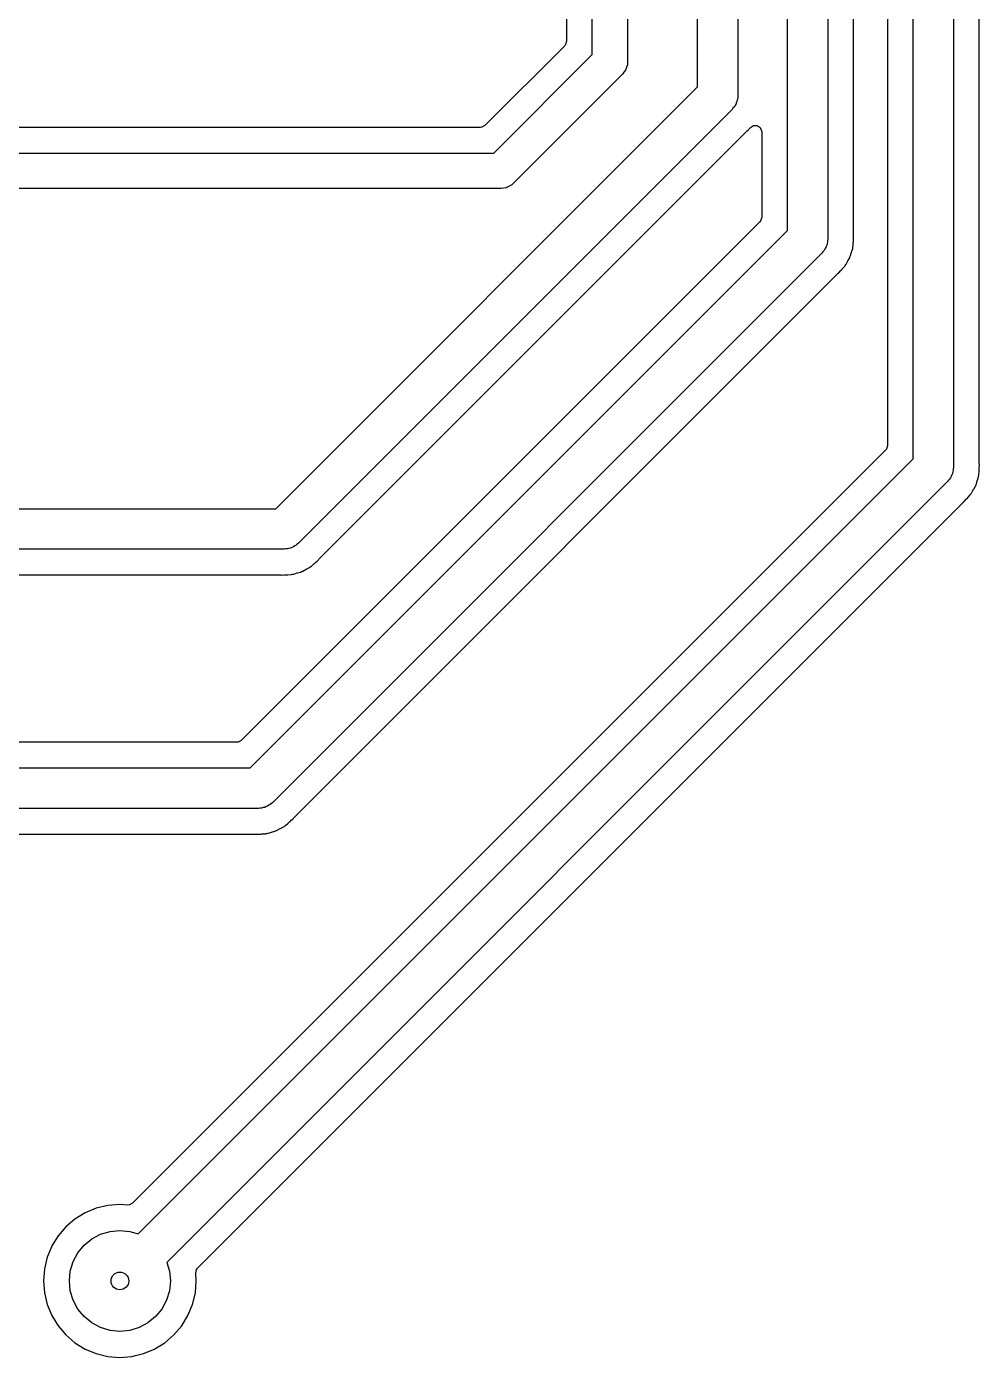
# Model space of a CAD drawing. Extents: x 0.01 to 3.59, y 0.01 to 5.59.
# Drawn here: x 2.123 to 2.866, y 0.632 to 1.669 of the extents above; entities that cross this region are included whole.
import ezdxf

# ---------------------------------------------------------------- set-up
doc = ezdxf.new("R2010")
doc.units = 0
doc.header["$MEASUREMENT"] = 0
doc.layers.add('BLACK', color=7, linetype='CONTINUOUS')

msp = doc.modelspace()

# ---------------------------------------------------------------- linework, layer by layer
at = {"layer": 'BLACK', "linetype": 'CONTINUOUS'}
for p, q in [((2.84575, 3.438), (2.84575, 1.326)), ((2.86577, 1.32921), (2.86577, 3.43479)), ((2.81425, 1.33252), (2.81425, 3.43148)), ((2.79423, 3.42113), (2.79423, 1.34287)), ((2.74775, 3.312), (2.74775, 1.504)), ((2.76777, 1.50721), (2.76777, 3.30879)), ((2.71625, 1.51052), (2.71625, 3.30548)), ((2.64625, 1.62241), (2.64625, 3.27948)), ((2.67775, 3.286), (2.67775, 1.61589)), ((2.56422, 1.64771), (2.56422, 2.80278)), ((2.59178, 2.80278), (2.59178, 1.642)), ((2.5442, 2.79749), (2.5442, 1.65805)), ((2.54275, 1.65455), (2.48054, 1.59234)), ((2.54341, 1.65537), (2.54275, 1.65455)), ((2.5442, 1.65805), (2.54341, 1.65537)), ((2.48738, 1.57087), (2.56422, 1.64771)), ((2.59159, 1.63973), (2.59095, 1.63785)), ((2.59162, 1.64013), (2.59159, 1.63973)), ((2.59167, 1.6403), (2.59162, 1.64013)), ((2.59178, 1.642), (2.59166, 1.64058)), ((2.59166, 1.64058), (2.59167, 1.6403)), ((2.58774, 1.63226), (2.50283, 1.54734)), ((2.5889, 1.63387), (2.58774, 1.63226)), ((2.59012, 1.63544), (2.5889, 1.63387)), ((2.59021, 1.63571), (2.59012, 1.63544)), ((2.59038, 1.63595), (2.59021, 1.63571)), ((2.59095, 1.63785), (2.59038, 1.63595)), ((2.31759, 1.29375), (2.64625, 1.62241)), ((2.6753, 1.60774), (2.67474, 1.60663)), ((2.67603, 1.60874), (2.6753, 1.60774)), ((2.67641, 1.60992), (2.67603, 1.60874)), ((2.67698, 1.61102), (2.67641, 1.60992)), ((2.67717, 1.61225), (2.67698, 1.61102)), ((2.67755, 1.61343), (2.67717, 1.61225)), ((2.67775, 1.61589), (2.67755, 1.61467)), ((2.67755, 1.61467), (2.67755, 1.61343)), ((2.67314, 1.60475), (2.33525, 1.26686)), ((2.67386, 1.60576), (2.67314, 1.60475)), ((2.67474, 1.60663), (2.67386, 1.60576)), ((2.47703, 1.59089), (1.96697, 1.59089)), ((2.35167, 1.25497), (2.68502, 1.58833)), ((2.47809, 1.591), (2.47703, 1.59089)), ((2.48054, 1.59234), (2.47809, 1.591)), ((2.68502, 1.58833), (2.68562, 1.58884)), ((2.68562, 1.58884), (2.68607, 1.58916)), ((2.68607, 1.58916), (2.68759, 1.59085)), ((2.68759, 1.59085), (2.68996, 1.59232)), ((2.68996, 1.59232), (2.69276, 1.59226)), ((2.69276, 1.59226), (2.69508, 1.59071)), ((2.69508, 1.59071), (2.69619, 1.58814)), ((2.69619, 1.58814), (2.69623, 1.58753)), ((2.69623, 1.58753), (2.69623, 1.52087)), ((1.95662, 1.57087), (2.48738, 1.57087)), ((2.50109, 1.54587), (2.49931, 1.545)), ((2.5014, 1.54613), (2.50109, 1.54587)), ((2.50155, 1.54621), (2.5014, 1.54613)), ((2.50174, 1.54642), (2.50155, 1.54621)), ((2.50283, 1.54734), (2.50174, 1.54642)), ((2.49309, 1.54331), (1.95091, 1.54331)), ((2.49505, 1.54363), (2.49309, 1.54331)), ((2.49702, 1.54388), (2.49505, 1.54363)), ((2.49728, 1.54401), (2.49702, 1.54388)), ((2.49756, 1.54405), (2.49728, 1.54401)), ((2.49931, 1.545), (2.49756, 1.54405)), ((2.69478, 1.51736), (2.49264, 1.31522)), ((2.69544, 1.51819), (2.69478, 1.51736)), ((2.69623, 1.52087), (2.69544, 1.51819)), ((2.29748, 1.09175), (2.71625, 1.51052)), ((2.74775, 1.504), (2.74755, 1.50278)), ((2.76783, 1.50643), (2.76777, 1.50721)), ((2.76777, 1.50313), (2.76792, 1.50588)), ((2.76792, 1.50588), (2.76783, 1.50643)), ((2.74386, 1.49387), (2.74314, 1.49286)), ((2.74474, 1.49474), (2.74386, 1.49387)), ((2.7453, 1.49585), (2.74474, 1.49474)), ((2.74603, 1.49685), (2.7453, 1.49585)), ((2.74641, 1.49803), (2.74603, 1.49685)), ((2.74698, 1.49913), (2.74641, 1.49803)), ((2.74717, 1.50036), (2.74698, 1.49913)), ((2.74755, 1.50154), (2.74717, 1.50036)), ((2.74755, 1.50278), (2.74755, 1.50154)), ((2.76558, 1.49111), (2.76629, 1.49378)), ((2.76629, 1.49378), (2.76633, 1.4939)), ((2.76633, 1.4939), (2.76649, 1.49441)), ((2.76649, 1.49441), (2.76718, 1.49652)), ((2.76718, 1.49652), (2.76724, 1.49707)), ((2.76724, 1.49707), (2.76738, 1.49784)), ((2.76738, 1.49784), (2.76752, 1.49837)), ((2.76752, 1.49837), (2.76767, 1.50113)), ((2.76767, 1.50113), (2.76768, 1.50126)), ((2.76768, 1.50126), (2.76777, 1.50213)), ((2.76777, 1.503), (2.76777, 1.50313)), ((2.76777, 1.50213), (2.76777, 1.503)), ((2.76777, 1.50213), (2.76777, 1.50213)), ((2.74314, 1.49286), (2.31514, 1.06486)), ((2.7611, 1.48286), (2.76137, 1.48334)), ((2.76137, 1.48334), (2.76181, 1.48398)), ((2.76181, 1.48398), (2.76216, 1.48441)), ((2.76216, 1.48441), (2.76341, 1.48687)), ((2.76216, 1.48441), (2.76216, 1.48441)), ((2.76341, 1.48687), (2.76348, 1.48698)), ((2.76348, 1.48698), (2.76486, 1.48937)), ((2.76486, 1.48937), (2.76503, 1.4899)), ((2.76503, 1.4899), (2.76532, 1.49062)), ((2.76532, 1.49062), (2.76558, 1.49111)), ((2.33156, 1.05297), (2.75502, 1.47644)), ((2.75502, 1.47644), (2.75562, 1.47695)), ((2.75562, 1.47695), (2.75603, 1.47725)), ((2.75603, 1.47725), (2.75607, 1.47727)), ((2.75607, 1.47727), (2.75609, 1.4773)), ((2.75609, 1.4773), (2.75637, 1.47761)), ((2.75637, 1.47761), (2.75791, 1.47932)), ((2.75791, 1.47932), (2.758, 1.47942)), ((2.758, 1.47942), (2.75862, 1.48003)), ((2.75862, 1.48003), (2.75917, 1.48071)), ((2.75917, 1.48071), (2.75925, 1.48081)), ((2.75925, 1.48081), (2.7611, 1.48286)), ((2.7611, 1.48286), (2.7611, 1.48286)), ((2.79278, 1.33936), (2.49925, 1.04584)), ((2.79344, 1.34019), (2.79278, 1.33936)), ((2.79423, 1.34287), (2.79344, 1.34019)), ((2.21033, 0.728598), (2.81425, 1.33252)), ((2.86583, 1.32843), (2.86577, 1.32921)), ((2.86577, 1.32513), (2.86592, 1.32788)), ((2.86592, 1.32788), (2.86583, 1.32843)), ((2.8433, 1.31785), (2.84274, 1.31674)), ((2.84403, 1.31885), (2.8433, 1.31785)), ((2.84441, 1.32003), (2.84403, 1.31885)), ((2.84498, 1.32113), (2.84441, 1.32003)), ((2.84517, 1.32236), (2.84498, 1.32113)), ((2.84555, 1.32354), (2.84517, 1.32236)), ((2.84575, 1.326), (2.84555, 1.32478)), ((2.84555, 1.32478), (2.84555, 1.32354)), ((2.86433, 1.3159), (2.86518, 1.31852)), ((2.86518, 1.31852), (2.86524, 1.31907)), ((2.86518, 1.31852), (2.86518, 1.31852)), ((2.86524, 1.31907), (2.86538, 1.31984)), ((2.86538, 1.31984), (2.86552, 1.32037)), ((2.86552, 1.32037), (2.86567, 1.32313)), ((2.86567, 1.32313), (2.86568, 1.32326)), ((2.86568, 1.32326), (2.86577, 1.32413)), ((2.86577, 1.325), (2.86577, 1.32513)), ((2.86577, 1.32413), (2.86577, 1.325)), ((2.84114, 1.31486), (2.2326, 0.706326)), ((2.49264, 1.31522), (2.29064, 1.11322)), ((2.84186, 1.31587), (2.84114, 1.31486)), ((2.84274, 1.31674), (2.84186, 1.31587)), ((2.86016, 1.30641), (2.86142, 1.30887)), ((2.86142, 1.30887), (2.86148, 1.30898)), ((2.86148, 1.30898), (2.86176, 1.30948)), ((2.86176, 1.30948), (2.86286, 1.31137)), ((2.86286, 1.31137), (2.86303, 1.3119)), ((2.86303, 1.3119), (2.86332, 1.31262)), ((2.86332, 1.31262), (2.86358, 1.31311)), ((2.86358, 1.31311), (2.86359, 1.31318)), ((2.86359, 1.31318), (2.86429, 1.31578)), ((2.86429, 1.31578), (2.86433, 1.3159)), ((2.25653, 0.701951), (2.85302, 1.29844)), ((2.85302, 1.29844), (2.85362, 1.29895)), ((2.85362, 1.29895), (2.85378, 1.29906)), ((2.85378, 1.29906), (2.85407, 1.29927)), ((2.85407, 1.29927), (2.85591, 1.30132)), ((2.85591, 1.30132), (2.856, 1.30142)), ((2.856, 1.30142), (2.85662, 1.30203)), ((2.85662, 1.30203), (2.85717, 1.30271)), ((2.85662, 1.30203), (2.85662, 1.30203)), ((2.85717, 1.30271), (2.85725, 1.30281)), ((2.85725, 1.30281), (2.8591, 1.30486)), ((2.8591, 1.30486), (2.85932, 1.30525)), ((2.85932, 1.30525), (2.85937, 1.30534)), ((2.85937, 1.30534), (2.85981, 1.30598)), ((2.85981, 1.30598), (2.86016, 1.30641)), ((1.994, 1.29375), (2.31759, 1.29375)), ((2.33337, 1.26526), (2.33226, 1.2647)), ((2.33424, 1.26614), (2.33337, 1.26526)), ((2.33525, 1.26686), (2.33424, 1.26614)), ((2.32411, 1.26225), (2.00052, 1.26225)), ((2.32533, 1.26245), (2.32411, 1.26225)), ((2.32657, 1.26245), (2.32533, 1.26245)), ((2.32775, 1.26283), (2.32657, 1.26245)), ((2.32898, 1.26302), (2.32775, 1.26283)), ((2.33008, 1.26359), (2.32898, 1.26302)), ((2.33126, 1.26397), (2.33008, 1.26359)), ((2.33226, 1.2647), (2.33126, 1.26397)), ((2.35116, 1.25438), (2.35167, 1.25497)), ((2.33434, 1.24371), (2.337, 1.24442)), ((2.337, 1.24442), (2.33726, 1.24456)), ((2.33726, 1.24456), (2.33749, 1.24468)), ((2.33749, 1.24468), (2.33821, 1.24497)), ((2.33821, 1.24497), (2.33874, 1.24514)), ((2.33874, 1.24514), (2.34113, 1.24652)), ((2.34113, 1.24652), (2.34124, 1.24659)), ((2.34124, 1.24659), (2.3437, 1.24784)), ((2.3437, 1.24784), (2.34413, 1.24819)), ((2.34413, 1.24819), (2.34477, 1.24863)), ((2.34477, 1.24863), (2.34525, 1.2489)), ((2.34525, 1.2489), (2.3473, 1.25075)), ((2.3473, 1.25075), (2.3474, 1.25083)), ((2.3474, 1.25083), (2.34756, 1.25097)), ((2.34756, 1.25097), (2.34808, 1.25138)), ((2.34808, 1.25138), (2.34869, 1.252)), ((2.34869, 1.252), (2.34879, 1.25209)), ((2.34879, 1.25209), (2.34971, 1.25292)), ((2.34971, 1.25292), (2.35084, 1.25393)), ((2.35084, 1.25393), (2.35116, 1.25438)), ((2.01087, 1.24223), (2.32091, 1.24223)), ((2.32091, 1.24223), (2.32168, 1.24217)), ((2.32168, 1.24217), (2.32223, 1.24208)), ((2.32223, 1.24208), (2.32391, 1.24217)), ((2.32391, 1.24217), (2.32498, 1.24223)), ((2.32498, 1.24223), (2.32511, 1.24223)), ((2.32511, 1.24223), (2.32598, 1.24223)), ((2.32598, 1.24223), (2.32598, 1.24223)), ((2.32598, 1.24223), (2.32599, 1.24223)), ((2.32599, 1.24223), (2.3267, 1.24231)), ((2.32599, 1.24223), (2.32599, 1.24223)), ((2.3267, 1.24231), (2.32685, 1.24232)), ((2.32685, 1.24232), (2.32698, 1.24233)), ((2.32698, 1.24233), (2.32974, 1.24248)), ((2.32974, 1.24248), (2.33027, 1.24262)), ((2.33027, 1.24262), (2.33104, 1.24276)), ((2.33104, 1.24276), (2.33152, 1.24281)), ((2.33152, 1.24281), (2.33159, 1.24282)), ((2.33159, 1.24282), (2.33279, 1.24321)), ((2.33159, 1.24282), (2.33159, 1.24282)), ((2.33159, 1.24282), (2.33159, 1.24282)), ((2.33279, 1.24321), (2.33421, 1.24367)), ((2.33421, 1.24367), (2.33434, 1.24371)), ((2.28713, 1.11177), (1.99976, 1.11177)), ((2.28818, 1.11188), (2.28713, 1.11177)), ((2.29064, 1.11322), (2.28818, 1.11188)), ((1.996, 1.09175), (2.29748, 1.09175)), ((2.304, 1.06025), (2.01175, 1.06025)), ((2.30522, 1.06045), (2.304, 1.06025)), ((2.30646, 1.06045), (2.30522, 1.06045)), ((2.30764, 1.06083), (2.30646, 1.06045)), ((2.30887, 1.06102), (2.30764, 1.06083)), ((2.30997, 1.06159), (2.30887, 1.06102)), ((2.31115, 1.06197), (2.30997, 1.06159)), ((2.31215, 1.0627), (2.31115, 1.06197)), ((2.31326, 1.06326), (2.31215, 1.0627)), ((2.31413, 1.06414), (2.31326, 1.06326)), ((2.31514, 1.06486), (2.31413, 1.06414)), ((2.32514, 1.0469), (2.32719, 1.04875)), ((2.32719, 1.04875), (2.32729, 1.04883)), ((2.32729, 1.04883), (2.32745, 1.04897)), ((2.32745, 1.04897), (2.32797, 1.04938)), ((2.32797, 1.04938), (2.32858, 1.05)), ((2.32858, 1.05), (2.32868, 1.05009)), ((2.32868, 1.05009), (2.3296, 1.05092)), ((2.3296, 1.05092), (2.33073, 1.05193)), ((2.33073, 1.05193), (2.33105, 1.05238)), ((2.33105, 1.05238), (2.33156, 1.05297)), ((2.03673, 1.04023), (2.30079, 1.04023)), ((2.49925, 1.04584), (2.20595, 0.752535)), ((2.30079, 1.04023), (2.30157, 1.04017)), ((2.30157, 1.04017), (2.30212, 1.04008)), ((2.30212, 1.04008), (2.3038, 1.04017)), ((2.3038, 1.04017), (2.30487, 1.04023)), ((2.30487, 1.04023), (2.305, 1.04023)), ((2.305, 1.04023), (2.30587, 1.04023)), ((2.30587, 1.04023), (2.30659, 1.04031)), ((2.30587, 1.04023), (2.30587, 1.04023)), ((2.30587, 1.04023), (2.30587, 1.04023)), ((2.30587, 1.04023), (2.30587, 1.04023)), ((2.30659, 1.04031), (2.30674, 1.04032)), ((2.30674, 1.04032), (2.30687, 1.04033)), ((2.30687, 1.04033), (2.30963, 1.04048)), ((2.30963, 1.04048), (2.31016, 1.04062)), ((2.31016, 1.04062), (2.31093, 1.04076)), ((2.31093, 1.04076), (2.31141, 1.04081)), ((2.31141, 1.04081), (2.31148, 1.04082)), ((2.31148, 1.04082), (2.31268, 1.04121)), ((2.31148, 1.04082), (2.31148, 1.04082)), ((2.31148, 1.04082), (2.31148, 1.04082)), ((2.31268, 1.04121), (2.3141, 1.04167)), ((2.3141, 1.04167), (2.31422, 1.04171)), ((2.31422, 1.04171), (2.31689, 1.04242)), ((2.31689, 1.04242), (2.31715, 1.04256)), ((2.31715, 1.04256), (2.31738, 1.04268)), ((2.31738, 1.04268), (2.3181, 1.04297)), ((2.3181, 1.04297), (2.31863, 1.04314)), ((2.31863, 1.04314), (2.32102, 1.04452)), ((2.32102, 1.04452), (2.32113, 1.04459)), ((2.32113, 1.04459), (2.32359, 1.04584)), ((2.32359, 1.04584), (2.32402, 1.04619)), ((2.32402, 1.04619), (2.32466, 1.04663)), ((2.32466, 1.04663), (2.32514, 1.0469)), ((2.17759, 0.748658), (2.16895, 0.74508)), ((2.18668, 0.75084), (2.17759, 0.748658)), ((2.196, 0.751573), (2.18668, 0.75084)), ((2.20205, 0.751097), (2.196, 0.751573)), ((2.2035, 0.751195), (2.20205, 0.751097)), ((2.20595, 0.752535), (2.2035, 0.751195)), ((2.16098, 0.740196), (2.15388, 0.734125)), ((2.16895, 0.74508), (2.16098, 0.740196)), ((2.16098, 0.740196), (2.16098, 0.740196)), ((2.16098, 0.740196), (2.16098, 0.740196)), ((2.1478, 0.727016), (2.1431, 0.71934)), ((2.15388, 0.734125), (2.1478, 0.727016)), ((2.1478, 0.727016), (2.1478, 0.727016)), ((2.1478, 0.727016), (2.1478, 0.727016)), ((2.17413, 0.724735), (2.18093, 0.728373)), ((2.18093, 0.728373), (2.18832, 0.730614)), ((2.18832, 0.730614), (2.196, 0.73137)), ((2.196, 0.73137), (2.20368, 0.730614)), ((2.20368, 0.730614), (2.21033, 0.728598)), ((2.14292, 0.719046), (2.13934, 0.710409)), ((2.1431, 0.71934), (2.14292, 0.719046)), ((2.16326, 0.713873), (2.16816, 0.719839)), ((2.16816, 0.719839), (2.17413, 0.724735)), ((2.13934, 0.710409), (2.13716, 0.701319)), ((2.15739, 0.699681), (2.15963, 0.707066)), ((2.15963, 0.707066), (2.16326, 0.713873)), ((2.2326, 0.706326), (2.23461, 0.699681)), ((2.13716, 0.701319), (2.13643, 0.692)), ((2.15663, 0.692), (2.15739, 0.699681)), ((2.23461, 0.699681), (2.23537, 0.692)), ((2.2551, 0.698055), (2.25567, 0.70079)), ((2.25557, 0.692), (2.2551, 0.698055)), ((2.25567, 0.70079), (2.25653, 0.701951)), ((2.13643, 0.692), (2.13716, 0.682681)), ((2.15739, 0.684319), (2.15663, 0.692)), ((2.23537, 0.692), (2.23461, 0.684319)), ((2.25484, 0.682681), (2.25557, 0.692)), ((2.13716, 0.682681), (2.13934, 0.673591)), ((2.15963, 0.676934), (2.15739, 0.684319)), ((2.16326, 0.670127), (2.15963, 0.676934)), ((2.23237, 0.676934), (2.22874, 0.670127)), ((2.23461, 0.684319), (2.23237, 0.676934)), ((2.25266, 0.673591), (2.25484, 0.682681)), ((2.13934, 0.673591), (2.14292, 0.664954)), ((2.14292, 0.664954), (2.1478, 0.656984)), ((2.16816, 0.664161), (2.16326, 0.670127)), ((2.17413, 0.659265), (2.16816, 0.664161)), ((2.22384, 0.664161), (2.21787, 0.659265)), ((2.22874, 0.670127), (2.22384, 0.664161)), ((2.2442, 0.656984), (2.24908, 0.664954)), ((2.24908, 0.664954), (2.25266, 0.673591)), ((2.1478, 0.656984), (2.1478, 0.656983)), ((2.1478, 0.656983), (2.15388, 0.649875)), ((2.18093, 0.655627), (2.17413, 0.659265)), ((2.18832, 0.653386), (2.18093, 0.655627)), ((2.196, 0.65263), (2.18832, 0.653386)), ((2.20368, 0.653386), (2.196, 0.65263)), ((2.21107, 0.655627), (2.20368, 0.653386)), ((2.21787, 0.659265), (2.21107, 0.655627)), ((2.23812, 0.649875), (2.2442, 0.656983)), ((2.2442, 0.656983), (2.2442, 0.656984)), ((2.2442, 0.656984), (2.2442, 0.656984)), ((2.15388, 0.649875), (2.16098, 0.643804)), ((2.16098, 0.643804), (2.16098, 0.643804)), ((2.16098, 0.643804), (2.16895, 0.63892)), ((2.22319, 0.639008), (2.23102, 0.643804)), ((2.23102, 0.643804), (2.23812, 0.649875)), ((2.23102, 0.643804), (2.23102, 0.643804)), ((2.23102, 0.643804), (2.23102, 0.643804)), ((2.16895, 0.63892), (2.17759, 0.635342)), ((2.17759, 0.635342), (2.18668, 0.63316)), ((2.18668, 0.63316), (2.196, 0.632427)), ((2.196, 0.632427), (2.20532, 0.63316)), ((2.20532, 0.63316), (2.20819, 0.633849)), ((2.20819, 0.633849), (2.21441, 0.635342)), ((2.21441, 0.635342), (2.22305, 0.63892)), ((2.22305, 0.63892), (2.22319, 0.639008)), ((2.196, 0.632427), (2.196, 0.632427))]:
    msp.add_line(p, q, dxfattribs=at)
at = {"layer": 'BLACK'}
msp.add_circle((2.196, 0.692), 0.00689, dxfattribs=at)

doc.saveas('drawing.dxf')
